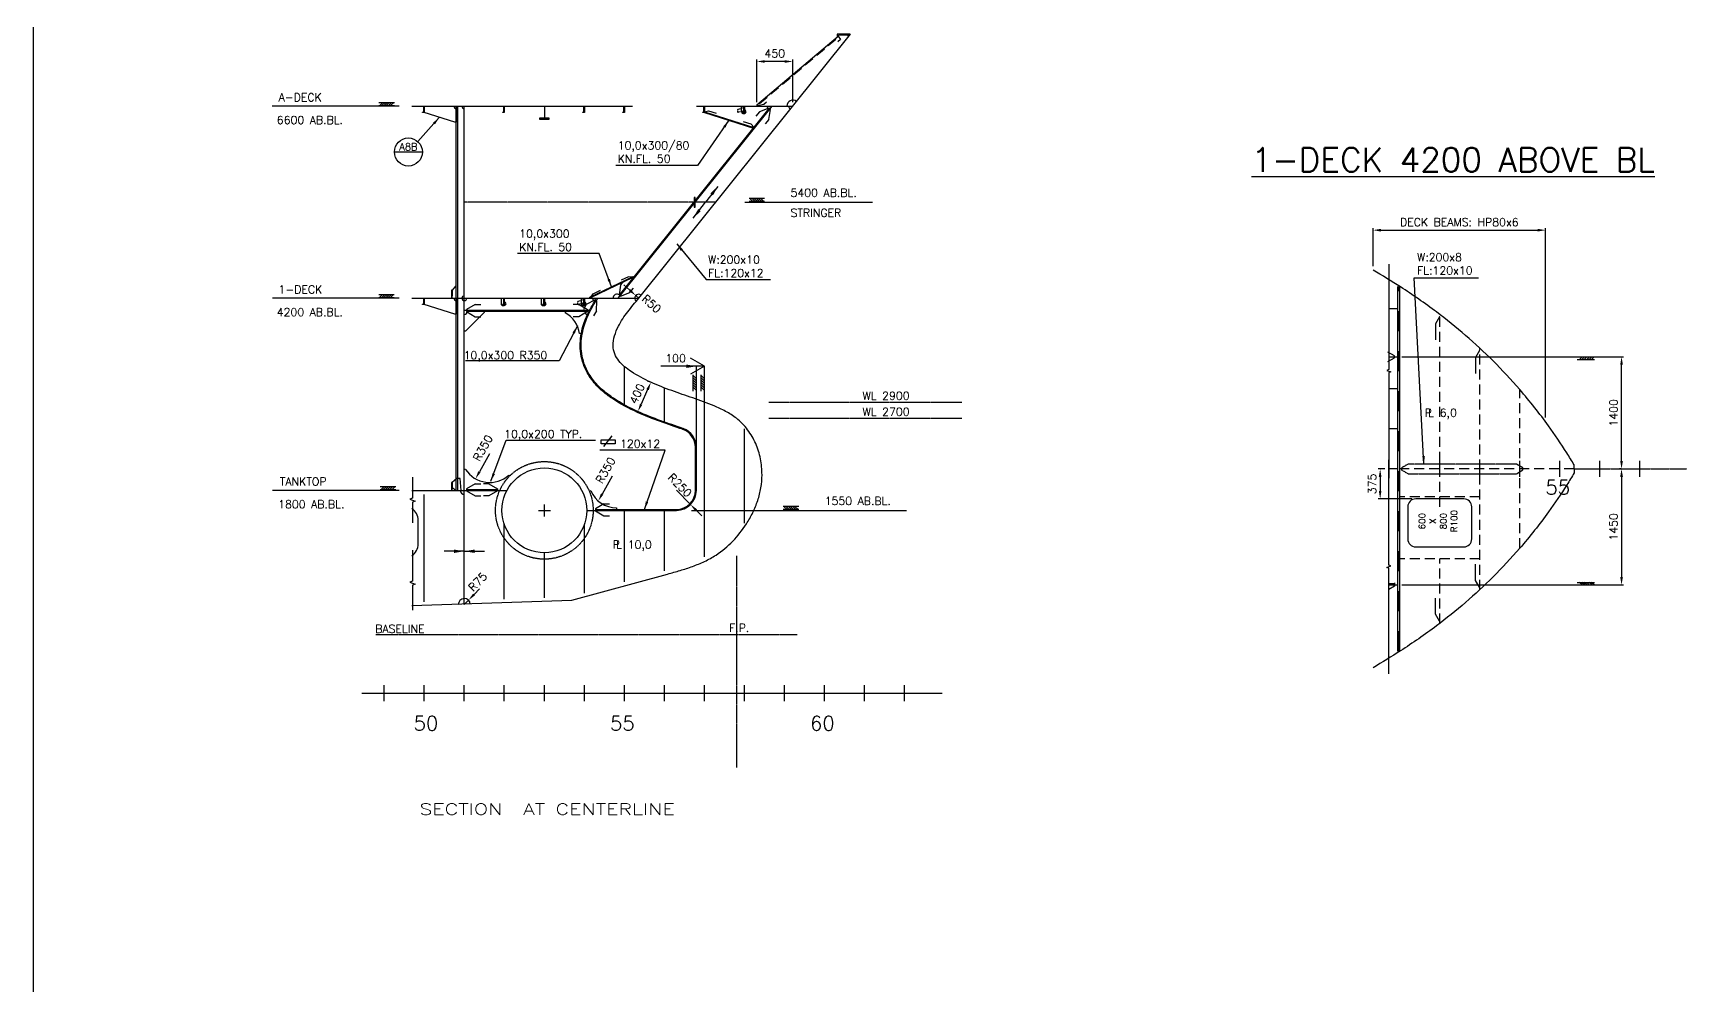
# Model space of a CAD drawing. Extents: x 53504 to 217282, y 25397 to 142583.
# Drawn here: x 135792 to 156457, y 103900 to 115804 of the extents above; entities that cross this region are included whole.
import ezdxf
from ezdxf.enums import TextEntityAlignment as Align

# ---------------------------------------------------------------- set-up
doc = ezdxf.new("R2010")
doc.units = 0
doc.header["$LTSCALE"] = 250
for name, pattern in [('DASHED', [0.75, 0.5, -0.25]), ('JERNB', [2, 1, -1]), ('PHANTOM', [2.1, 1.25, -0.2, 0.125, -0.2, 0.125, -0.2])]:
    doc.linetypes.add(name, pattern=pattern)
doc.layers.get('0').update_dxf_attribs({"linetype": 'CONTINUOUS'})
doc.layers.get('DEFPOINTS').update_dxf_attribs({"linetype": 'CONTINUOUS'})
for name, color, linetype in [('_-0', 7, 'CONTINUOUS'), ('S0CO1', 1, 'CONTINUOUS'), ('S0CO2', 2, 'CONTINUOUS'), ('S0CO3', 3, 'CONTINUOUS'), ('S0CO5', 4, 'CONTINUOUS'), ('S0DA1', 1, 'DASHED'), ('S0DA3', 3, 'DASHED'), ('S0PH1', 1, 'PHANTOM'), ('S0PH2', 2, 'PHANTOM'), ('S0TX2', 2, 'CONTINUOUS'), ('S0TX3', 3, 'CONTINUOUS'), ('U0CO1', 1, 'CONTINUOUS')]:
    doc.layers.add(name, color=color, linetype=linetype)
doc.styles.add('18', font='romans', dxfattribs={"height": 180})
doc.styles.add('ROMANS', font='romans', dxfattribs={"height": 100})
doc.dimstyles.new('SHORT', dxfattribs={"dimscale": 0.5, "dimtxt": 2, "dimasz": 2, "dimexe": 0, "dimexo": 0, "dimgap": 100, "dimtad": 1, "dimdsep": 46, "dimtxsty": 'ROMANS', "dimblk1": 'PIL-1', "dimblk2": 'PIL-2', "dimsah": 1, "dimcen": 200, "dimclrd": 1, "dimclre": 1, "dimclrt": 2, "dimazin": 2, "dimtfac": 1, "dimtmove": 0, "dimatfit": 3, "dimfxl": 1, "dimtvp": 100, "dimtolj": 1, "dimarcsym": 0})
doc.dimstyles.get("Standard").update_dxf_attribs({"dimscale": 50, "dimtxt": 2, "dimasz": 2, "dimexe": 0.5, "dimexo": 1, "dimgap": 1, "dimtad": 1, "dimdsep": 46, "dimtxsty": 'ROMANS', "dimcen": 1.5, "dimclrd": 1, "dimclre": 1, "dimclrt": 2, "dimazin": 2, "dimtfac": 1, "dimtmove": 2, "dimatfit": 3, "dimfxl": 1, "dimtvp": 100, "dimtolj": 1, "dimarcsym": 0})

# ---------------------------------------------------------------- blocks, each defined once
blk = doc.blocks.new('HP80x7')
at = {"color": 0, "linetype": 'ByBlock'}
blk.add_lwpolyline([(17, -80, 0.773344), (19, -73), (8, -66, -0.267949), (6, -63), (6, 0), (0, 0), (0, -80), (17, -80)], format="xyb", dxfattribs=at)
blk = doc.blocks.new('snip')
at = {"color": 0, "linetype": 'ByBlock'}
for p, q in [((-75, -151), (-75, -221)), ((75, -151), (75, -221))]:
    blk.add_line(p, q, dxfattribs=at)
blk.add_lwpolyline([(75, -151), (13, -43), (-12, -43), (-75, -151)], dxfattribs=at)
blk = doc.blocks.new('HP-UTK-80-LUG')
at = {"color": 0, "linetype": 'ByBlock'}
for p, q in [((-86, -48), (-86, -54)), ((-86, -63), (-86, -69)), ((-54, -33), (-80, -40)), ((-54, -71), (-75, -77)), ((-6, -20), (-45, -30)), ((-6, -58), (-45, -69)), ((0, -10), (8, -2))]:
    blk.add_line(p, q, dxfattribs=at)
blk.add_lwpolyline([(-40, -6), (-40, -2), (-40, -48), (-40, -69, 0.414214), (-19, -90), (0, -90, 1), (0, -48)], format="xyb", dxfattribs=at)
for centre, start, end in [((-77, -48), 105, 180), ((-77, -69), 180, 285)]:
    blk.add_arc(centre, 8.33, start, end, dxfattribs=at)
blk = doc.blocks.new('HP-UTK-80-O')
at = {"color": 0, "linetype": 'ByBlock'}
blk.add_line((0, -10), (8, -2), dxfattribs=at)
blk.add_lwpolyline([(-40, -6), (-40, -2), (-40, -48), (-40, -69, 0.414214), (-19, -90), (0, -90, 1), (0, -48)], format="xyb", dxfattribs=at)
blk = doc.blocks.new('KNE250')
at = {"layer": 'S0CO1', "color": 0}
blk.add_lwpolyline([(40, 0), (250, 0), (250, -15), (15, -250), (0, -250), (0, -40, 0.414214)], format="xyb", close=True, dxfattribs=at)
blk = doc.blocks.new('SNIP-1')
at = {"color": 0, "linetype": 'PHANTOM'}
blk.add_lwpolyline([(0, 0), (0, -5), (87, -55), (287, -55)], dxfattribs=at)
blk = doc.blocks.new('HP160x7')
at = {"color": 0}
blk.add_lwpolyline([(0, 0), (0, -160), (23, -160, 0.767327), (26, -149), (10, -140, -0.267949), (7, -134), (7, 0)], format="xyb", close=True, dxfattribs=at)
blk = doc.blocks.new('DET2')
at = {"layer": 'S0TX3', "color": 1}
blk.add_line((-175, 0), (175, 0), dxfattribs=at)
blk.add_circle((0, 0), 175, dxfattribs=at)
at = {"layer": 'S0TX3', "color": 2, "style": 'ROMANS'}
for tag, p in [('DET1', (0, 20)), ('DET2', (0, -120))]:
    blk.add_attdef(tag, text='', height=90, dxfattribs=at).set_placement(p, align=Align.CENTER)
blk = doc.blocks.new('*X7')
at = {"color": 0}
for p, q in [((13410, 17177), (13450, 17217)), ((13439, 17177), (13479, 17217)), ((13467, 17177), (13507, 17217)), ((13495, 17177), (13535, 17217)), ((13523, 17177), (13563, 17217)), ((13552, 17177), (13592, 17217))]:
    blk.add_line(p, q, dxfattribs=at)
blk = doc.blocks.new('TYKK')
at = {"layer": 'S0CO1'}
for p, q in [((-2.04, 0.82), (2.04, 0.82)), ((-2.04, 0), (2.04, 0))]:
    blk.add_line(p, q, dxfattribs=at)
at = {"layer": 'S0CO1', "xscale": 0.0204, "yscale": 0.0204, "zscale": 0.0204}
blk.add_blockref('*X7', (-275.41, -350.41), dxfattribs=at)
blk = doc.blocks.new('*D190')
at = {"layer": 'DEFPOINTS', "color": 0, "transparency": 16777216}
for p in [(143830, 110092), (144006, 109914)]:
    blk.add_point(p, dxfattribs=at)
at = {"layer": 'S0CO1', "color": 1, "lineweight": -2, "transparency": 16777216}
for p, q in [((143830, 110092), (144006, 109914)), ((144077, 109844), (144148, 109773))]:
    blk.add_line(p, q, dxfattribs=at)
at = {"layer": 'S0CO1', "color": 1, "transparency": 16777216}
blk.add_solid([(144089, 109855), (144065, 109832), (144006, 109914)], dxfattribs=at)
at = {"layer": 'S0CO1', "color": 2, "transparency": 16777216, "insert": (143875, 110156), "char_height": 100, "attachment_point": 5, "rotation": 314.9086, "style": 'ROMANS'}
blk.add_mtext('\\A1;R250', dxfattribs=at)
blk = doc.blocks.new('*D191')
at = {"layer": 'DEFPOINTS', "color": 0, "transparency": 16777216}
for p in [(143511, 111442), (143349, 111076), (143349, 111076)]:
    blk.add_point(p, dxfattribs=at)
at = {"layer": 'S0CO1', "color": 1, "lineweight": -2, "transparency": 16777216}
for p, q in [((143465, 111462), (143488, 111452)), ((143471, 111350), (143390, 111167)), ((143304, 111096), (143327, 111086))]:
    blk.add_line(p, q, dxfattribs=at)
at = {"layer": 'S0CO1', "color": 1, "transparency": 16777216}
for points in [[(143456, 111357), (143486, 111344), (143511, 111442)], [(143375, 111174), (143405, 111161), (143349, 111076)]]:
    blk.add_solid(points, dxfattribs=at)
at = {"layer": 'S0CO1', "color": 2, "transparency": 16777216, "insert": (143339, 111299), "char_height": 100, "attachment_point": 5, "rotation": 66.1479, "style": 'ROMANS'}
blk.add_mtext('\\A1;400', dxfattribs=at)
blk = doc.blocks.new('PIL-1')
at = {"color": 0, "linetype": 'ByBlock'}
for q in [(173, 100), (173, -100), (546, 0)]:
    blk.add_line((0, 0), q, dxfattribs=at)
blk = doc.blocks.new('PIL-2')
at = {"color": 0, "linetype": 'ByBlock'}
blk.add_line((0, 0), (-250, 0), dxfattribs=at)
blk.add_solid([(-125, 21), (-125, -21), (0, 0)], dxfattribs=at)
blk = doc.blocks.new('*D192')
at = {"layer": 'DEFPOINTS', "color": 0, "transparency": 16777216}
for p in [(144080, 111642), (144180, 111144), (144080, 110629)]:
    blk.add_point(p, dxfattribs=at)
at = {"layer": 'S0CO1', "color": 1, "lineweight": -2, "transparency": 16777216}
for p, q in [((144079, 111642), (143649, 111642)), ((144080, 110629), (144080, 111642)), ((144180, 111642), (144080, 111642)), ((144180, 111144), (144180, 111642)), ((144181, 111642), (144182, 111642))]:
    blk.add_line(p, q, dxfattribs=at)
at = {"layer": 'S0CO1', "color": 1, "lineweight": -2, "transparency": 16777216, "rotation": 180}
blk.add_blockref('PIL-1', (144180, 111642), dxfattribs=at)
at = {"layer": 'S0CO1', "color": 1, "lineweight": -2, "transparency": 16777216}
blk.add_blockref('PIL-2', (144080, 111642), dxfattribs=at)
at = {"layer": 'S0CO1', "color": 2, "transparency": 16777216, "insert": (143820, 111742), "char_height": 100, "attachment_point": 5, "style": 'ROMANS'}
blk.add_mtext('\\A1;100', dxfattribs=at)
blk = doc.blocks.new('PILC')
at = {"color": 1, "linetype": 'ByBlock'}
blk.add_line((0, 0), (-250, 0), dxfattribs=at)
blk.add_solid([(-125, 21), (-125, -21), (0, 0)], dxfattribs=at)
blk = doc.blocks.new('PILD')
at = {"color": 1, "linetype": 'ByBlock'}
blk.add_line((0, 0), (250, 0), dxfattribs=at)
blk.add_solid([(125, 21), (125, -21), (0, 0)], dxfattribs=at)
blk = doc.blocks.new('PLT-MOT')
at = {"layer": 'S0CO1'}
for name, p in [('PILC', (-2, 0)), ('PILD', (3, 0))]:
    blk.add_blockref(name, p, dxfattribs=at)
blk = doc.blocks.new('PLDIM2')
at = {"layer": 'S0TX2', "style": 'ROMANS'}
for s, p in [('P', (-19, 0)), ('L', (23, 0))]:
    blk.add_text(s, height=100, dxfattribs=at).set_placement(p)
blk.add_attdef('XX.X', (168, -1), '', height=100, dxfattribs=at)
blk = doc.blocks.new('FLST-2')
at = {"layer": 'S0TX2', "color": 1}
for p, q in [((-256, 101), (-256, 151)), ((-256, 151), (-81, 151)), ((-81, 101), (-256, 101)), ((-222, 65), (-117, 198)), ((-81, 151), (-81, 101))]:
    blk.add_line(p, q, dxfattribs=at)
at = {"layer": 'S0TX2', "style": 'ROMANS'}
blk.add_attdef('FL.ST', (-20, 50), '', height=100, dxfattribs=at)
blk = doc.blocks.new('PLT-FORBI')
at = {"layer": 'S0CO1'}
for name, p in [('PILD', (-250, 0)), ('PILC', (250, 0))]:
    blk.add_blockref(name, p, dxfattribs=at)
blk = doc.blocks.new('*D193')
at = {"layer": 'DEFPOINTS', "color": 0, "transparency": 16777216}
for p in [(143323, 112525), (143360, 112492)]:
    blk.add_point(p, dxfattribs=at)
at = {"layer": 'S0CO1', "color": 1, "lineweight": -2, "transparency": 16777216}
for p, q in [((143248, 112591), (143173, 112658)), ((143360, 112492), (143323, 112525))]:
    blk.add_line(p, q, dxfattribs=at)
at = {"layer": 'S0CO1', "color": 1, "transparency": 16777216}
blk.add_solid([(143259, 112604), (143237, 112579), (143323, 112525)], dxfattribs=at)
at = {"layer": 'S0CO1', "color": 2, "transparency": 16777216, "insert": (143519, 112422), "char_height": 100, "attachment_point": 5, "rotation": 318.2509, "style": 'ROMANS'}
blk.add_mtext('\\A1;R50', dxfattribs=at)
blk = doc.blocks.new('*D194')
at = {"layer": 'DEFPOINTS', "color": 0, "transparency": 16777216}
for p in [(141232, 108719), (141180, 108665)]:
    blk.add_point(p, dxfattribs=at)
at = {"layer": 'S0CO1', "color": 1, "lineweight": -2, "transparency": 16777216}
for p, q in [((141180, 108665), (141232, 108719)), ((141302, 108791), (141371, 108863))]:
    blk.add_line(p, q, dxfattribs=at)
at = {"layer": 'S0CO1', "color": 1, "transparency": 16777216}
blk.add_solid([(141290, 108803), (141314, 108780), (141232, 108719)], dxfattribs=at)
at = {"layer": 'S0CO1', "color": 2, "transparency": 16777216, "insert": (141348, 108950), "char_height": 100, "attachment_point": 5, "rotation": 45.949, "style": 'ROMANS'}
blk.add_mtext('\\A1;R75', dxfattribs=at)
blk = doc.blocks.new('*D195')
at = {"layer": 'DEFPOINTS', "color": 0, "transparency": 16777216}
for p in [(144834, 115450), (144834, 114892), (145284, 114892)]:
    blk.add_point(p, dxfattribs=at)
at = {"layer": 'S0CO1', "color": 1, "lineweight": -2, "transparency": 16777216}
for p, q in [((144834, 114942), (144834, 115475)), ((145184, 115450), (144934, 115450)), ((145284, 114942), (145284, 115475))]:
    blk.add_line(p, q, dxfattribs=at)
at = {"layer": 'S0CO1', "color": 1, "transparency": 16777216}
for points in [[(144934, 115466), (144934, 115433), (144834, 115450)], [(145184, 115466), (145184, 115433), (145284, 115450)]]:
    blk.add_solid(points, dxfattribs=at)
at = {"layer": 'S0CO1', "color": 2, "transparency": 16777216, "insert": (145059, 115550), "char_height": 100, "attachment_point": 5, "style": 'ROMANS'}
blk.add_mtext('\\A1;450', dxfattribs=at)
blk = doc.blocks.new('*D196')
at = {"layer": 'DEFPOINTS', "color": 0, "transparency": 16777216}
for p in [(141495, 110548), (141320, 110236)]:
    blk.add_point(p, dxfattribs=at)
at = {"layer": 'S0CO1', "color": 1, "lineweight": -2, "transparency": 16777216}
blk.add_line((141495, 110548), (141369, 110323), dxfattribs=at)
at = {"layer": 'S0CO1', "color": 1, "transparency": 16777216}
blk.add_solid([(141354, 110331), (141383, 110315), (141320, 110236)], dxfattribs=at)
at = {"layer": 'S0CO1', "color": 2, "transparency": 16777216, "insert": (141412, 110620), "char_height": 100, "attachment_point": 5, "rotation": 60.6207, "style": 'ROMANS'}
blk.add_mtext('\\A1;R350', dxfattribs=at)
blk = doc.blocks.new('*D197')
at = {"layer": 'DEFPOINTS', "color": 0, "transparency": 16777216}
for p in [(143029, 110270), (142854, 109959)]:
    blk.add_point(p, dxfattribs=at)
at = {"layer": 'S0CO1', "color": 1, "lineweight": -2, "transparency": 16777216}
blk.add_line((143029, 110270), (142903, 110046), dxfattribs=at)
at = {"layer": 'S0CO1', "color": 1, "transparency": 16777216}
blk.add_solid([(142888, 110054), (142917, 110038), (142854, 109959)], dxfattribs=at)
at = {"layer": 'S0CO1', "color": 2, "transparency": 16777216, "insert": (142945, 110342), "char_height": 100, "attachment_point": 5, "rotation": 60.6207, "style": 'ROMANS'}
blk.add_mtext('\\A1;R350', dxfattribs=at)
blk = doc.blocks.new('*D199')
at = {"layer": 'DEFPOINTS', "color": 0, "transparency": 16777216}
for p in [(154691, 113342), (152535, 112844), (154691, 110951)]:
    blk.add_point(p, dxfattribs=at)
at = {"layer": 'S0TX2', "color": 1, "lineweight": -2, "transparency": 16777216}
for p, q in [((152535, 112894), (152535, 113367)), ((152635, 113342), (154591, 113342)), ((154691, 111001), (154691, 113367))]:
    blk.add_line(p, q, dxfattribs=at)
at = {"layer": 'S0TX2', "color": 1, "transparency": 16777216}
for points in [[(152635, 113359), (152635, 113325), (152535, 113342)], [(154591, 113359), (154591, 113325), (154691, 113342)]]:
    blk.add_solid(points, dxfattribs=at)
at = {"layer": 'S0TX2', "color": 2, "transparency": 16777216, "insert": (153613, 113442), "char_height": 100, "attachment_point": 5, "style": 'ROMANS'}
blk.add_mtext('\\A1;DECK BEAMS: HP80x6', dxfattribs=at)
blk = doc.blocks.new('*D200')
at = {"layer": 'DEFPOINTS', "color": 0, "transparency": 16777216}
for p in [(155680, 110360), (152844, 108910), (155640, 108910)]:
    blk.add_point(p, dxfattribs=at)
at = {"layer": 'S0TX2', "color": 1, "lineweight": -2, "transparency": 16777216}
for p, q in [((155630, 110360), (155615, 110360)), ((155640, 110260), (155640, 109010)), ((152894, 108910), (155665, 108910))]:
    blk.add_line(p, q, dxfattribs=at)
at = {"layer": 'S0TX2', "color": 1, "transparency": 16777216}
for points in [[(155623, 110260), (155657, 110260), (155640, 110360)], [(155623, 109010), (155657, 109010), (155640, 108910)]]:
    blk.add_solid(points, dxfattribs=at)
at = {"layer": 'S0TX2', "color": 2, "transparency": 16777216, "insert": (155540, 109635), "char_height": 100, "attachment_point": 5, "rotation": 90, "style": 'ROMANS'}
blk.add_mtext('\\A1;1450', dxfattribs=at)
blk = doc.blocks.new('*D201')
at = {"layer": 'DEFPOINTS', "color": 0, "transparency": 16777216}
for p in [(152844, 111760), (155640, 111760), (155680, 110360)]:
    blk.add_point(p, dxfattribs=at)
at = {"layer": 'S0TX2', "color": 1, "lineweight": -2, "transparency": 16777216}
for p, q in [((152894, 111760), (155665, 111760)), ((155640, 110460), (155640, 111660)), ((155630, 110360), (155615, 110360))]:
    blk.add_line(p, q, dxfattribs=at)
at = {"layer": 'S0TX2', "color": 1, "transparency": 16777216}
for points in [[(155623, 111660), (155657, 111660), (155640, 111760)], [(155623, 110460), (155657, 110460), (155640, 110360)]]:
    blk.add_solid(points, dxfattribs=at)
at = {"layer": 'S0TX2', "color": 2, "transparency": 16777216, "insert": (155540, 111060), "char_height": 100, "attachment_point": 5, "rotation": 90, "style": 'ROMANS'}
blk.add_mtext('\\A1;1400', dxfattribs=at)
blk = doc.blocks.new('ST10011')
at = {"layer": 'S0CO1'}
for p, q in [((4.24, 0.65), (-0.08, 0.65)), ((0, 0), (0.65, 0.65)), ((0.6, 0), (1.25, 0.65)), ((1.2, 0), (1.85, 0.65)), ((1.8, 0), (2.45, 0.65)), ((2.4, 0), (3.05, 0.65)), ((3, 0), (3.65, 0.65))]:
    blk.add_line(p, q, dxfattribs=at)
blk = doc.blocks.new('*D198')
at = {"layer": 'DEFPOINTS', "color": 0, "transparency": 16777216}
for p in [(152731, 110360), (152624, 109985), (153068, 109985)]:
    blk.add_point(p, dxfattribs=at)
at = {"layer": 'S0CO1', "color": 1, "lineweight": -2, "transparency": 16777216}
for p, q in [((152681, 110360), (152599, 110360)), ((152624, 110260), (152624, 110085)), ((153018, 109985), (152599, 109985))]:
    blk.add_line(p, q, dxfattribs=at)
at = {"layer": 'S0CO1', "color": 1, "transparency": 16777216}
for points in [[(152607, 110260), (152640, 110260), (152624, 110360)], [(152607, 110085), (152640, 110085), (152624, 109985)]]:
    blk.add_solid(points, dxfattribs=at)
at = {"layer": 'S0CO1', "color": 2, "transparency": 16777216, "insert": (152524, 110172), "char_height": 100, "attachment_point": 5, "rotation": 90, "style": 'ROMANS'}
blk.add_mtext('\\A1;375', dxfattribs=at)

msp = doc.modelspace()

# ---------------------------------------------------------------- linework, layer by layer
at = {"color": 0, "linetype": 'Continuous'}
for p, q in [((153368.427, 110259.599), (153368.427, 110459.599)), ((153868.427, 110259.599), (153868.427, 110459.599)), ((154368.427, 110259.599), (154368.427, 110459.599)), ((154868.427, 110259.599), (154868.427, 110459.599)), ((155368.427, 110259.599), (155368.427, 110459.599)), ((155868.427, 110259.599), (155868.427, 110459.599))]:
    msp.add_line(p, q, dxfattribs=at)
at = {"layer": 'S0CO1', "color": 6}
msp.add_line((135791.556, 141186.874), (135791.556, 92984.046), dxfattribs=at)
at = {"layer": 'S0CO1', "color": 0}
for p, q in [((144834.437, 114908.758), (145850.312, 115763.863)), ((144834.437, 114908.758), (144834.437, 114891.506)), ((143103.586, 112491.506), (145028.079, 114891.506)), ((143118.159, 112528.862), (144989.244, 114862.258)), ((144179.945, 114811.506), (144793.743, 114618.452)), ((144182.345, 114819.138), (144796.143, 114626.083)), ((144683.38, 113691.506), (146280.495, 113691.506)), ((152844.427, 108080.896), (152844.427, 112638.302)), ((152868.427, 108080.896), (152868.427, 112638.302)), ((140365.106, 112491.506), (138782.662, 112491.506)), ((142438.336, 112329.506), (142438.336, 112309.506)), ((142640.95, 112045.753), (142621.251, 112049.213)), ((141194.945, 110353.506), (141179.945, 110353.506)), ((141734.825, 110281.97), (141746.348, 110270.567)), ((140365.106, 110091.506), (138782.662, 110091.506)), ((141179.945, 110091.506), (141712.612, 110091.506)), ((141207.061, 110103.506), (141596.412, 110103.506)), ((142760.113, 110087.078), (142741.695, 110079.282)), ((142104.945, 109841.506), (142254.945, 109841.506)), ((142179.945, 109766.506), (142179.945, 109916.506)), ((143082.428, 109873.506), (143082.428, 109853.506)), ((144018.08, 109841.506), (146706.602, 109841.506))]:
    msp.add_line(p, q, dxfattribs=at)
at = {"layer": 'S0CO1', "color": 0, "linetype": 'JERNB'}
msp.add_line((152856.427, 108080.896), (152856.427, 112638.302), dxfattribs=at)
at = {"layer": 'S0CO1', "color": 0}
for points in [[(145850.312, 115763.863), (145881.98, 115725.17), (145845.335, 115695.179)], [(144834.437, 114908.758), (144841.634, 114901.726), (144920.583, 114914.652), (144956.23, 114943.828)], [(141079.945, 114891.506), (141079.945, 114691.506), (141059.945, 114691.506), (140679.945, 114811.506)], [(141079.945, 112641.506), (141068.793, 112641.506), (141029.945, 112591.506), (141029.945, 112521.506)], [(142748.205, 112491.506), (142748.205, 112505.213), (143290.116, 112765.246), (143300.731, 112756.635)], [(142762.909, 112502.96), (143282.674, 112752.366)], [(141079.945, 112491.506), (141079.945, 112291.506), (141059.945, 112291.506), (140679.945, 112411.506)]]:
    msp.add_lwpolyline(points, dxfattribs=at)
at = {"layer": 'S0CO1', "color": 0, "flags": 128}
for points in [[(141079.945, 112491.506), (141079.945, 114891.506)], [(141099.945, 112491.506), (141099.945, 114891.506)], [(141079.945, 110091.506), (141079.945, 112491.506)], [(141099.945, 110091.506), (141099.945, 112491.506)], [(141179.945, 112341.506), (142744.521, 112341.506)], [(141207.061, 112329.506), (142719.183, 112329.506)]]:
    msp.add_lwpolyline(points, dxfattribs=at)
at = {"layer": 'S0CO1', "color": 0, "linetype": 'Continuous'}
for points in [[(152730.894, 112917.736), (152730.894, 111600.253), (152705.136, 111590.878), (152756.651, 111572.128), (152730.894, 111562.753), (152730.894, 110245.269)], [(152730.894, 107801.462), (152730.894, 109118.946), (152705.136, 109128.321), (152756.651, 109147.071), (152730.894, 109156.446), (152730.894, 110473.929)], [(140532.843, 110254.366), (140532.843, 109995.147), (140498.499, 109982.647), (140567.186, 109957.647), (140532.843, 109945.147), (140532.843, 109685.929)], [(140532.159, 109343.233), (140532.159, 108957.413), (140497.816, 108944.913), (140566.503, 108919.913), (140532.159, 108907.413), (140532.159, 108595.456)]]:
    msp.add_lwpolyline(points, dxfattribs=at)
at = {"layer": 'S0CO1', "color": 0}
for points in [[(141029.945, 112491.506), (141029.945, 112591.506), (141021.945, 112591.506), (141021.945, 112491.506)], [(141029.945, 110091.506), (141029.945, 110191.506), (141021.945, 110191.506), (141021.945, 110091.506)]]:
    msp.add_lwpolyline(points, close=True, dxfattribs=at)
at = {"layer": 'S0CO1', "color": 0, "flags": 128}
for points in [[(142817.061, 109853.506), (143829.945, 109853.506, 0.414213562), (144067.945, 110091.506), (144067.945, 110629.43, 0.315727967), (143910.997, 110853.204, 0.000357478), (143906.463, 110854.723, -0.005625), (143632.377, 110949.807, -0.017773), (143344.607, 111064.987, -0.04215), (143037.51, 111232.97, -0.024785), (142922.563, 111317.545, -0.054326), (142788.337, 111453.684, -0.068981), (142679.438, 111638.696, -0.098877), (142627.945, 111896.487, -0.071149), (142662.52, 112138.307, -0.046315), (142737.472, 112327.806, -0.030762), (142818.005, 112465.023, -0.000460436), (142820.122, 112468.164, -0.000460436)], [(142709.945, 109841.506), (143829.945, 109841.506, 0.414213562), (144079.945, 110091.506), (144079.945, 110629.43, 0.315884126), (143914.95, 110864.535, 0.000367818), (143910.268, 110866.104, -0.005625), (143636.438, 110961.099, -0.017773), (143349.459, 111075.962, -0.04215), (143044.134, 111242.976, -0.024785), (142930.145, 111326.846, -0.054326), (142797.745, 111461.133, -0.068981), (142690.517, 111643.306, -0.098877), (142639.945, 111896.488, -0.071149), (142674.039, 112134.944, -0.046315), (142748.175, 112322.379, -0.030762), (142827.961, 112458.324, -0.004922108), (142850.762, 112491.506, -0.004922108)]]:
    msp.add_lwpolyline(points, format="xyb", dxfattribs=at)
at = {"layer": 'S0CO1', "color": 0}
for points in [[(141139.947, 110091.506), (141129.947, 110241.506), (141084.947, 110241.506), (141029.945, 110191.506), (141029.945, 110121.506, -0.414213562), (141059.945, 110091.506)], [(140522.805, 109274.934, 0.258394427), (140604.945, 109423.265), (140604.945, 109716.506, 0.258394427), (140522.805, 109864.837, 0.258394427)]]:
    msp.add_lwpolyline(points, format="xyb", dxfattribs=at)
for centre, radius, start, end in [((146000.512, 115784.506), 30, 179.999994, 231.2749331), ((145284.438, 114891.506), 75, 51.2738807, 180), ((141079.945, 114891.506), 30, 180, 270), ((141179.945, 114891.506), 30, 180, 270), ((141179.945, 114891.506), 30, 180, 270), ((141179.945, 114891.506), 30, 180, 270), ((145012.698, 114891.506), 50, 180, 231.2748514), ((145284.438, 114891.506), 50, 180, 231.2748514), ((141079.945, 112491.506), 30, 180, 270), ((141179.945, 112491.506), 30, 90, 0), ((142836.306, 112491.506), 50, 180, 235.748862), ((143088.205, 112491.506), 50, 51.2748514, 180), ((143359.945, 112491.506), 50, 51.2748283, 231.016195), ((142270.396, 111997.505), 354.645, 8.3836384, 61.612969), ((142738.336, 112329.506), 50, 180, 244.3166588), ((141495.358, 110547.716), 357.723, 212.8817093, 312.022307), ((141179.945, 110091.506), 50, 180, 270), ((143082.428, 110223.506), 350, 202.9418014, 270), ((141179.945, 108665.373), 75, 1.9644587, 181.9644587)]:
    msp.add_arc(centre, radius, start, end, dxfattribs=at)
at = {"layer": 'S0CO2', "color": 0}
for points in [[(142119.945, 114729.506), (142239.945, 114729.506), (142239.945, 114741.506), (142119.945, 114741.506)], [(144053.833, 113631.506), (144065.833, 113631.506), (144065.833, 113751.506), (144053.833, 113751.506)]]:
    msp.add_lwpolyline(points, close=True, dxfattribs=at)
at = {"layer": 'S0CO3', "color": 0, "flags": 128}
for points in [[(143179.945, 111160.391), (143179.945, 111639.299)], [(143679.945, 110945.543), (143679.945, 111371.821)], [(144179.945, 109263.019), (144179.945, 111144.473)], [(144679.945, 109680.578), (144679.945, 110858.378)], [(140679.945, 108698.253), (140679.945, 110041.506)], [(143179.945, 108947.053), (143179.945, 109841.506)], [(143679.945, 109087.221), (143679.945, 109841.506)], [(141679.945, 108732.553), (141679.945, 109665.722)], [(142679.945, 108806.886), (142679.945, 109665.722)], [(142179.945, 108749.702), (142179.945, 109311.506)]]:
    msp.add_lwpolyline(points, dxfattribs=at)
at = {"layer": 'S0CO5', "color": 0}
for p, q in [((142179.945, 114891.506), (142179.945, 114741.506)), ((144322.192, 113691.506), (144067.192, 113691.506))]:
    msp.add_line(p, q, dxfattribs=at)
at = {"layer": 'S0CO5', "color": 0, "flags": 128}
for points in [[(140522.805, 108651.119), (142524.945, 108720.396), (143719.945, 109046.506, 0.00445), (143876.916, 109090.846, 0.01636), (144031.908, 109141.675, 0.022316), (144182.439, 109204.298, 0.034242), (144324.945, 109283.506, 0.057672), (144535.121, 109457.316, 0.048581), (144703.945, 109671.506, 0.028422), (144784.269, 109813.892, 0.034209), (144846.179, 109965.195, 0.037115), (144885.945, 110123.696, 0.042923), (144899.945, 110286.506, 0.048516), (144880.59, 110485.537, 0.054965), (144820.785, 110676.355, 0.05818), (144719.8, 110848.781, 0.064678), (144579.945, 110991.506, 0.046818), (144445.164, 111078.431, 0.020439), (144299.945, 111146.506, 0.0187), (144037.111, 111245.46, -0.005625), (143771.781, 111337.506, -0.017773), (143511.197, 111441.804, -0.04215), (143264.945, 111576.506, -0.024785), (143182.871, 111636.894, -0.054326), (143111.332, 111709.454, -0.068981), (143059.832, 111796.951, -0.098877), (143039.945, 111896.506, -0.071149), (143058.007, 112022.836, -0.046315), (143104.945, 112141.506, -0.030762), (143159.838, 112235.035, -0.016483), (143223.302, 112322.969, -0.009352), (143291.25, 112407.541, 0.004923), (143359.945, 112491.506), (146006.125, 115791.506)], [(155048.427, 110359.599), (155048.427, 110409.599, 0.006613), (154956.103, 110559.599, 0.015262), (154728.427, 110895.657, 0.021822), (154368.427, 111350.487, 0.018542), (154033.784, 111709.599, 0.017615), (153691.792, 112027.17, 0.017453), (153328.427, 112320.01, 0.018682), (152877.527, 112632.493, 0.008122695), (152535.152, 112843.543, 0.008122695)], [(155048.427, 110359.599), (155048.427, 110309.599, -0.006613), (154956.103, 110159.599, -0.015262), (154728.427, 109823.541, -0.021822), (154368.427, 109368.711, -0.018542), (154033.784, 109009.599, -0.017615), (153691.792, 108692.028, -0.017453), (153328.427, 108399.188, -0.018682), (152877.527, 108086.706, -0.008122695), (152535.152, 107875.655, -0.008122695)]]:
    msp.add_lwpolyline(points, format="xyb", dxfattribs=at)
for points in [[(140522.805, 114891.506), (143279.945, 114891.506)], [(141179.945, 108665.373), (141179.945, 114891.506)], [(144079.945, 114891.506), (145284.438, 114891.506)], [(140522.805, 112491.506), (143359.945, 112491.506)], [(140522.805, 110091.506), (141179.945, 110091.506)]]:
    msp.add_lwpolyline(points, dxfattribs=at)
at = {"layer": 'S0CO5', "color": 0}
msp.add_circle((142179.945, 109841.506), 530, dxfattribs=at)
at = {"layer": 'S0DA1', "color": 0}
for p, q in [((144867.186, 114922.64), (145856.645, 115756.125)), ((152844.427, 112359.599), (152730.894, 112359.599)), ((153368.427, 109884.599), (153368.427, 112289.78)), ((153868.427, 108850.442), (153868.427, 111868.756)), ((152844.427, 111359.599), (152730.894, 111359.599)), ((152844.427, 110859.599), (152730.894, 110859.599)), ((152844.427, 110359.599), (152730.894, 110359.599)), ((153868.427, 110009.599), (152868.427, 110009.599)), ((153868.427, 109234.599), (152868.427, 109234.599)), ((153368.427, 108429.418), (153368.427, 109234.599))]:
    msp.add_line(p, q, dxfattribs=at)
at = {"layer": 'S0DA3', "color": 0}
for p, q in [((152730.894, 111759.599), (152844.427, 111759.599)), ((154368.427, 109368.711), (154368.427, 111350.487)), ((155048.427, 110359.599), (152868.427, 110359.599)), ((152730.894, 108909.599), (152844.427, 108909.599))]:
    msp.add_line(p, q, dxfattribs=at)
at = {"layer": 'S0PH1', "color": 0, "ltscale": 0.02}
for p, q in [((144987.118, 111191.506), (147394.864, 111191.506)), ((144987.118, 110991.506), (147394.864, 110991.506)), ((155048.427, 110359.599), (156456.879, 110359.599)), ((144579.945, 109272.677), (144579.945, 106627.427)), ((140076.288, 108291.506), (145338.962, 108291.506))]:
    msp.add_line(p, q, dxfattribs=at)
at = {"layer": 'S0PH1', "color": 0}
msp.add_line((152730.894, 108929.696), (152802.745, 108929.696), dxfattribs=at)
for points in [[(152719.492, 111699.599), (152801.764, 111747.099), (152801.764, 111772.099), (152719.492, 111819.599)], [(154325.393, 110299.599), (154407.665, 110347.099), (154407.665, 110372.099), (154325.393, 110419.599)], [(152801.764, 108934.599), (152801.764, 108894.599), (152730.894, 108853.682)]]:
    msp.add_lwpolyline(points, dxfattribs=at)
at = {"layer": 'S0PH1', "color": 0, "ltscale": 0.02}
msp.add_lwpolyline([(154325.393, 110419.599), (152972.617, 110419.599), (152890.345, 110372.099), (152890.345, 110347.099), (152972.617, 110299.599), (154325.393, 110299.599)], dxfattribs=at)
msp.add_circle((142179.945, 109841.506), 610, dxfattribs=at)
at = {"layer": 'S0PH2', "color": 0, "ltscale": 0.02}
msp.add_line((144037.982, 113691.506), (141179.945, 113691.506), dxfattribs=at)
at = {"layer": 'S0TX2', "color": 0}
msp.add_line((140365.106, 114891.506), (138779.661, 114891.506), dxfattribs=at)
at = {"layer": 'S0TX2', "color": 0, "linetype": 'Continuous'}
for p, q in [((139897.522, 107556.436), (147149.115, 107556.436)), ((140179.945, 107456.436), (140179.945, 107656.436)), ((140679.945, 107456.436), (140679.945, 107656.436)), ((141179.945, 107456.436), (141179.945, 107656.436)), ((141679.945, 107456.436), (141679.945, 107656.436)), ((142179.945, 107456.436), (142179.945, 107656.436)), ((142679.945, 107456.436), (142679.945, 107656.436)), ((143179.945, 107456.436), (143179.945, 107656.436)), ((143679.945, 107456.436), (143679.945, 107656.436)), ((144179.945, 107456.436), (144179.945, 107656.436)), ((144679.945, 107456.436), (144679.945, 107656.436)), ((145179.945, 107456.436), (145179.945, 107656.436)), ((145679.945, 107456.436), (145679.945, 107656.436)), ((146179.945, 107456.436), (146179.945, 107656.436)), ((146679.945, 107456.436), (146679.945, 107656.436))]:
    msp.add_line(p, q, dxfattribs=at)
at = {"layer": 'U0CO1', "color": 0}
msp.add_lwpolyline([(153068.427, 109984.599, 0.414213562), (152968.427, 109884.599), (152968.427, 109484.599, 0.414213562), (153068.427, 109384.599), (153668.427, 109384.599, 0.414213562), (153768.427, 109484.599), (153768.427, 109884.599, 0.414213562), (153668.427, 109984.599)], format="xyb", close=True, dxfattribs=at)

# ---------------------------------------------------------------- block references
at = {"layer": 'S0CO1', "color": 0}
for name, p, rotation in [('snip', (145020.966, 114891.506), 321.2748514443445), ('PLT-FORBI', (144194.692, 113691.506), 52.23707675725698), ('snip', (143096.547, 112491.506), 141.2748514443444), ('snip', (142847.891, 112501.134), 328.1201148582328), ('snip', (141164.398, 112336.537), 90), ('SNIP-1', (153368.427, 112259.765), 270), ('SNIP-1', (153868.427, 111838.741), 270), ('snip', (141164.398, 110098.537), 90), ('snip', (142774.398, 109848.537), 90)]:
    msp.add_blockref(name, p, dxfattribs=dict(at, rotation=rotation))
for name, p, xscale, yscale, zscale, rotation in [('SNIP-1', (144182.345, 114819.138), -0.5, 0.5, 0.5, 162.5403487047521), ('SNIP-1', (144796.143, 114626.083), 0.5, 0.5, 0.5, 162.540348704774), ('SNIP-1', (143282.133, 112753.493), 0.5000000000013753, 0.5000000000013753, 0.5000000000013753, 205.6337319524478), ('SNIP-1', (142762.368, 112504.087), -0.5000000000013753, 0.5, 0.5, 205.6337319524479), ('ST10011', (155296.65, 111759.599), 50, 50, 50, 180), ('TYKK', (144079.945, 111431.696), 50, 50, 50, 90), ('TYKK', (144179.945, 111431.696), 50, 50, 50, 90)]:
    msp.add_blockref(name, p, dxfattribs=dict(at, xscale=xscale, yscale=yscale, zscale=zscale, rotation=rotation))
for name, p in [('HP-UTK-80-LUG', (144679.945, 114891.506)), ('HP-UTK-80-O', (141679.945, 112491.506)), ('HP-UTK-80-O', (142179.945, 112491.506)), ('HP-UTK-80-LUG', (142679.945, 112491.506)), ('KNE250', (141179.945, 112329.506)), ('PLT-MOT', (141179.945, 109330.632))]:
    msp.add_blockref(name, p, dxfattribs=at)
ref = msp.add_blockref('DET2', (140481.478, 114318.816), dxfattribs=at)
ref.add_attrib('DET1', 'A8B', dxfattribs={"layer": 'S0TX3', "color": 2, "height": 90, "style": 'ROMANS'}).set_placement((140481.478, 114338.816), align=Align.CENTER)
at = {"layer": 'S0CO1', "color": 0, "xscale": -1, "rotation": 270}
for name, p in [('snip', (142761.846, 112336.537)), ('snip', (141639.075, 110098.537)), ('SNIP-1', (153868.427, 108880.457)), ('SNIP-1', (153368.427, 108459.433))]:
    msp.add_blockref(name, p, dxfattribs=at)
at = {"layer": 'S0CO1', "color": 0}
for name, p, values in [('PLDIM2', (153199.961, 111011.761), {'XX.X': '6,0'}), ('FLST-2', (143145.667, 110573.555), {'FL.ST': '120x12'}), ('PLDIM2', (143053.559, 109365.62), {'XX.X': '10,0'})]:
    msp.add_blockref(name, p, dxfattribs=at).add_auto_attribs(values)
at = {"layer": 'S0CO1', "color": 0, "xscale": -50, "yscale": 50, "zscale": 50}
msp.add_blockref('ST10011', (155296.65, 108909.599), dxfattribs=at)
at = {"layer": 'S0CO2', "color": 0, "rotation": 269.999993979395}
msp.add_blockref('HP160x7', (146000.512, 115791.506), dxfattribs=at)
at = {"layer": 'S0CO2', "color": 0, "xscale": -1}
for p in [(140679.945, 114891.506), (141679.945, 114891.506), (142679.945, 114891.506), (143179.945, 114891.506), (144179.945, 114891.506), (144679.945, 114891.506), (140679.945, 112491.506), (141679.945, 112491.506), (142179.945, 112491.506), (142679.945, 112491.506)]:
    msp.add_blockref('HP80x7', p, dxfattribs=at)
at = {"layer": 'S0TX2', "color": 0, "yscale": 47.25, "zscale": 47.25}
for p, xscale in [((140209.678, 114900.512), 47.25), ((144836.385, 113700.512), -47.25), ((140208.359, 112500.512), 47.25), ((140226.771, 110100.512), 47.25), ((145262.493, 109850.512), -47.25)]:
    msp.add_blockref('TYKK', p, dxfattribs=dict(at, xscale=xscale))

# ---------------------------------------------------------------- texts
at = {"color": 0, "linetype": 'Continuous', "style": '18'}
msp.add_text('55', height=180, dxfattribs=at).set_placement((154688.506, 110039.484))
at = {"layer": '_-0', "linetype": 'ByBlock', "style": 'ROMANS'}
msp.add_text('%%U1-DECK 4200 ABOVE BL', height=300, dxfattribs=at).set_placement((151015.869, 114072.486))
at = {"layer": 'S0TX2', "color": 0, "style": 'ROMANS'}
for s, p in [('A-DECK', (138859.523, 114951.764)), ('6600 AB.BL.', (138837.221, 114668.022)), ('5400 AB.BL.', (145256.462, 113759.413)), ('STRINGER', (145256.462, 113508.822)), ('1-DECK', (138857.56, 112551.764)), ('4200 AB.BL.', (138835.901, 112268.022)), ('10,0x300 R350', (141171.491, 111730.071)), ('WL 2900', (146156.535, 111223.28)), ('WL 2700', (146156.535, 111023.28)), ('10,0x200 TYP.', (141677.579, 110745.326)), ('TANKTOP', (138875.972, 110151.764)), ('1800 AB.BL.', (138854.314, 109868.022)), ('1550 AB.BL.', (145682.569, 109909.413)), ('BASELINE', (140066.373, 108311.235)), ('F.P.', (144488.489, 108323.28))]:
    msp.add_text(s, height=100, dxfattribs=at).set_placement(p)
at = {"layer": 'S0TX2', "color": 0, "linetype": 'Continuous', "style": '18'}
for s, p in [('50', (140545.561, 107092.218)), ('55', (143000.024, 107092.218)), ('60', (145500.024, 107092.218))]:
    msp.add_text(s, height=180, dxfattribs=at).set_placement(p)
at = {"layer": 'S0TX2', "color": 0, "style": 'ROMANS', "width": 1.35}
msp.add_text('SECTION  AT CENTERLINE', height=140, dxfattribs=at).set_placement((142214.692, 106108.252), align=Align.MIDDLE)
at = {"layer": 'S0TX2', "color": 0, "char_height": 100, "attachment_point": 1, "style": 'ROMANS'}
for s, insert, width in [('10,0x300/80\\PKN.FL. 50', (143096.358, 114451.169), 2073.95052), ('10,0x300\\PKN.FL. 50', (141865.661, 113348.554), 2073.95052), ('W:200x8\\PFL:120x10', (153084.856, 113055.098), 506.32237), ('W:200x10\\PFL:120x12', (144225.694, 113023.749), 2073.95052)]:
    msp.add_mtext(s, dxfattribs=dict(at, insert=insert, width=width))
at = {"layer": 'S0TX2', "color": 0, "insert": (153106.848, 109706.604), "char_height": 80, "width": 517.96649, "attachment_point": 2, "rotation": 90, "style": 'ROMANS'}
msp.add_mtext('600\\PX\\P800\\PR100', dxfattribs=at)

# ---------------------------------------------------------------- dimensions: what is measured, and where the dimension line sits
at = {"layer": 'S0CO1', "color": 0}
dim = msp.add_linear_dim(base=(144834.437, 115449.668), p1=(145284.438, 114891.506), p2=(144834.437, 114891.506), dimstyle='STANDARD', dxfattribs=at)
dim.commit()
dim.dimension.update_dxf_attribs({"geometry": '*D195', "text_midpoint": (145059.437, 115549.668)})
for center, mpoint, picture, middle in [((143359.945, 112491.506), (143322.642, 112524.8), '*D193', (143519.201, 112421.797)), ((143829.945, 110091.506), (144006.44, 109914.448), '*D190', (143874.858, 110156.273)), ((141179.945, 108665.373), (141232.092, 108719.277), '*D194', (141347.962, 108949.946))]:
    dim = msp.add_radius_dim(center=center, mpoint=mpoint, dimstyle='STANDARD', dxfattribs=at)
    dim.commit()
    dim.dimension.update_dxf_attribs({"geometry": picture, "text_midpoint": middle, "dimtype": 164})
dim = msp.add_linear_dim(base=(144079.945, 111641.993), p1=(144179.945, 111144.473), p2=(144079.945, 110629.43), dimstyle='SHORT', dxfattribs=at)
dim.commit()
dim.dimension.update_dxf_attribs({"geometry": '*D192', "text_midpoint": (143820.472, 111641.993), "dimtype": 160})
dim = msp.add_aligned_dim(p1=(143511.197, 111441.804), p2=(143349.446, 111075.967), distance=0, dimstyle='STANDARD', dxfattribs=at)
dim.commit()
dim.dimension.update_dxf_attribs({"geometry": '*D191', "text_midpoint": (143338.862, 111299.324)})
for center, mpoint, picture, middle in [((141495.358, 110547.716), (141319.863, 110236), '*D196', (141411.614, 110619.8)), ((143029.186, 110270.309), (142853.691, 109958.593), '*D197', (142945.442, 110342.393))]:
    dim = msp.add_radius_dim(center=center, mpoint=mpoint, text='R350', dimstyle='STANDARD', dxfattribs=at)
    dim.commit()
    dim.dimension.update_dxf_attribs({"geometry": picture, "text_midpoint": middle, "dimtype": 164})
dim = msp.add_linear_dim(base=(152623.704, 109984.599), p1=(152730.894, 110359.599), p2=(153068.427, 109984.599), angle=90, dimstyle='STANDARD', dxfattribs=at)
dim.commit()
dim.dimension.update_dxf_attribs({"geometry": '*D198', "text_midpoint": (152523.704, 110172.099)})
at = {"layer": 'S0TX2', "color": 0}
dim = msp.add_linear_dim(base=(154691.14, 113342.122), p1=(152535.152, 112843.543), p2=(154691.14, 110950.804), text='DECK BEAMS: HP80x6', dimstyle='STANDARD', dxfattribs=at)
dim.commit()
dim.dimension.update_dxf_attribs({"geometry": '*D199', "text_midpoint": (153613.146, 113442.122)})
for base, p2, picture, middle in [((155639.892, 111759.599), (152844.427, 111759.599), '*D201', (155539.892, 111059.599)), ((155639.892, 108909.599), (152844.427, 108909.599), '*D200', (155539.892, 109634.599))]:
    dim = msp.add_linear_dim(base=base, p1=(155679.681, 110359.599), p2=p2, angle=90, dimstyle='STANDARD', dxfattribs=at)
    dim.commit()
    dim.dimension.update_dxf_attribs({"geometry": picture, "text_midpoint": middle})

# ---------------------------------------------------------------- leaders
at = {"layer": 'S0CO1', "color": 0}
for points in [[(140866.868, 114747.954), (140598.407, 114449.018)], [(143430.11, 109853.506), (143688.702, 110595.79), (142873.684, 110595.79)]]:
    msp.add_leader(points, dimstyle='STANDARD', override={"dimgap": 1, "dimtad": 0}, dxfattribs=at)
at = {"layer": 'S0TX2', "color": 0}
for points in [[(144486.844, 114714.979), (144095.394, 114152.015), (143074.216, 114152.015)], [(143019.161, 112635.23), (142864.697, 113049.401), (141843.519, 113049.401)], [(143833.613, 113170.064), (144203.552, 112724.595), (145004.737, 112724.595)], [(153171.302, 110419.599), (153049.991, 112747.671), (153853.209, 112747.671)], [(142592.743, 112145.376), (142364.391, 111710.115), (141194.955, 111710.115)], [(141512.307, 110206.204), (141701.569, 110719.735), (142818.613, 110719.735)]]:
    msp.add_leader(points, dimstyle='STANDARD', override={"dimgap": 1, "dimtad": 0}, dxfattribs=at)

doc.saveas('drawing.dxf')
